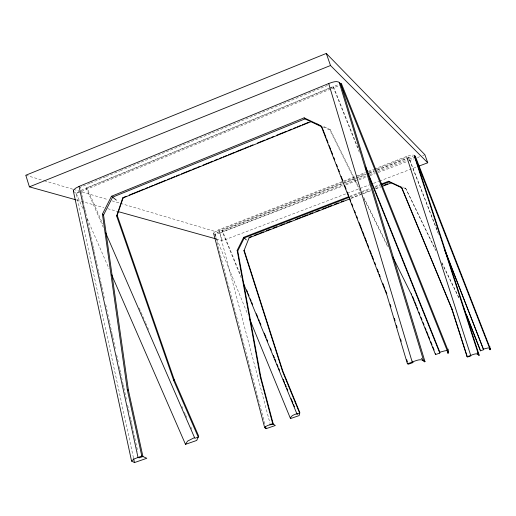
<?xml version="1.0" encoding="UTF-8"?>
<svg xmlns="http://www.w3.org/2000/svg" width="516" height="516" viewBox="0 0 516 516"><rect width="100%" height="100%" fill="white"/><g stroke="black" fill="none" stroke-linecap="round" stroke-linejoin="round"><path stroke-width="0.39" stroke-dasharray="2.58 1.94" d="M438.581 234.348L408.762 157.935L408.814 157.509L413.361 156M435.865 250.815L405.647 188.269L402.815 186.966M359.968 190.701L329.943 130.109L330.195 129.6L322.442 125.943M241.185 277.776L221.951 230.813L222.196 230.323L365.341 174.466M264.876 424.004L215.101 234.845L215.785 233.587L217.81 232.29L222.196 230.323L240.495 275.002M330.885 87.797L338.535 84.469M213.663 232.903L215.553 231.284L218.384 229.936L365.367 172.525M103.303 227.395L86.34 188.308L86.985 187.727L328.905 88.275M133.457 457.853L76.284 193.545L79.522 191.146M81.064 190.365L86.985 187.727L102.69 223.912M89.874 183.315L80.199 187.295L81.057 191.23M90.616 183.006L105.503 176.878M106.244 176.569L119.641 171.054M120.389 170.751L329.505 84.637M329.653 87.972L333.375 86.443L357.898 147.653M86.34 188.308L330.137 88.107M73.736 191.604L76.284 193.545L80.76 191.707M81.502 191.397L330.55 89.1M331.298 88.791L340.992 84.811M368.366 171.351L373.616 169.306M374.364 169.009L407.472 156.096L413.252 154.994M218.384 229.936L219.003 230.517L343.372 181.961M344.12 181.671L356.859 176.698M357.607 176.401L365.85 173.183M368.85 172.015L375.59 169.383M376.338 169.087L407.06 157.096L406.608 156.412M369.088 173.008L374.339 170.957M377.338 169.79L408.814 157.509L438.013 232.342M221.951 230.813L365.999 174.621M368.998 173.447L374.248 171.402M377.254 170.228L408.762 157.935M213.734 233.567L215.101 234.845L342.443 185.205M345.436 184.038L355.924 179.955M358.923 178.781L366.412 175.866M369.404 174.698L374.648 172.654M377.648 171.486L408.356 159.515M409.104 159.218L415.103 156.883M349.577 196.357L370.604 188.217M375.106 186.476L379.615 184.734M350.08 196.989L360.581 192.926M361.329 192.636L370.333 189.153M374.835 187.411L380.092 185.379M351.061 198.002L360.787 194.242M361.535 193.958L370.52 190.488M375.758 188.463L380.247 186.727M350.951 198.473L371.178 190.656M375.674 188.921L380.918 186.895M120.525 203.369L219.868 232.864L343.03 185.928M346.036 184.78L358.052 180.2M358.801 179.916L367.063 176.769M370.069 175.621L375.325 173.615M378.325 172.473L408.369 161.024M409.117 160.74L414.374 158.734M417.38 157.593L419.631 156.729M422.636 155.587L424.887 154.729M216.243 238.96L222.448 240.688L346.526 193.597M347.274 193.313L359.31 188.746M360.058 188.456L369.837 184.747M373.597 183.322L378.86 181.322M379.615 181.039L416.457 167.055M76.691 200.04L103.826 207.606M107.702 208.69L117.009 211.283M25.8 175.246L43.512 180.503M44.286 180.735L72.775 189.191M73.549 189.424L108.199 199.711M112.049 200.853L119.751 203.143M403.467 187.753L405.589 188.727M322.881 126.781L329.943 130.109M330.195 129.6L358.743 187.205M363.735 197.293L388.355 246.977M364.257 199.357L388.206 247.68M405.647 188.269L435.53 249.57M441.857 262.547L459.092 297.887M441.844 263.089L459.098 298.461M76.284 193.545L83.353 209.773M87.204 218.623L109.05 268.784M139.217 308.104L140.823 311.793M141.139 312.535L145.306 322.132M145.628 322.868L147.228 326.564M147.55 327.299L148.511 329.518M181.832 406.324L182.799 408.537M184.399 412.226L185.36 414.445M185.683 415.18L187.282 418.876M190.81 426.996L191.771 429.215M215.101 234.845L247.757 314.438M333.123 86.881L359.787 153.426M219.868 232.864L222.448 240.688M219.003 230.517L270.049 423.513M81.231 192.017L81.741 194.377M81.915 195.164L82.425 197.525M82.599 198.312L83.115 200.666M83.282 201.453L84.314 206.174M84.482 206.961L84.998 209.322M85.172 210.109L85.682 212.469M85.856 213.256L86.881 217.971M87.056 218.758L89.455 229.768M89.623 230.555L90.139 232.916M90.313 233.703L90.822 236.064M90.997 236.85L92.022 241.565M92.196 242.352L92.706 244.713M92.88 245.5L93.396 247.861M93.564 248.648L94.08 251.008M94.254 251.795L95.963 259.658M96.137 260.445L96.647 262.805M96.821 263.592L97.846 268.314M98.021 269.094L98.537 271.455M98.704 272.242L100.42 280.111M100.588 280.897L101.104 283.252M101.278 284.039L101.787 286.399M101.962 287.186L103.677 295.055M103.845 295.842L104.361 298.196M105.728 304.492L107.618 313.141M107.786 313.928L108.818 318.649M108.986 319.436L109.502 321.797M109.669 322.584L111.385 330.446M111.559 331.233L112.069 333.594M112.243 334.381L112.759 336.742M112.927 337.529L115.326 348.539M116.7 354.827L118.409 362.696M119.267 366.624L119.783 368.985M119.951 369.772L120.467 372.133M120.641 372.92L123.034 383.93M123.208 384.717L123.724 387.077M123.892 387.864L126.633 400.448M127.665 405.17L129.374 413.032M130.232 416.967L130.748 419.327M130.916 420.114L131.432 422.469M131.606 423.255L132.115 425.616M132.29 426.403L134.689 437.413M134.857 438.2L137.772 451.571"/><path stroke-width="0.77" d="M131.574 461.078L134.031 459.008L141.797 456.034L146.808 458.285L134.476 462.568L131.574 461.078L73.343 190.991L73.511 190.198L75.452 188.295L79.051 186.405L328.698 83.528C332.523 82.244 338.993 79.309 340.992 84.811L448.211 353.086L447.72 353.26L447.83 351.325M448.211 353.086L448.056 350.745M392.85 257.058L411.439 294.565L435.51 354.563L439.78 353.079L439.845 352.202L365.67 167.061M435.51 354.563L435.581 353.686M415.193 155.929L415.103 156.883L479.203 355.208L478.803 355.35L477.642 353.866M411.439 294.565L411.549 293.785M297.042 414.18L297.21 413.51C294.784 414.696 290.74 415.264 290.482 418.579L299.125 415.599L299.841 412.594L282.723 370.778L244.184 250.292L243.958 250.808L282.549 371.41L299.68 413.271L297.042 414.18L243.32 282.994M282.549 371.41L282.723 370.778M116.61 215.933L122.685 198.08L123.272 197.48L117.203 215.301L116.61 215.933L173.75 380.595L198.254 437.117L194.842 438.303L105.548 232.555M243.958 250.808L249.28 237.341L251.524 236.47M111.617 274.686L185.496 444.347L187.514 441.154L194.274 437.71M213.605 233.38L264.663 427.635L266.108 428.673L275.299 425.507L272.687 423.681L260.283 376.886L237.154 250.395L243.687 237.328L348.822 196.648M264.663 427.635L265.721 426.487L268.249 425.261L273.28 424.094L260.877 377.344L237.753 250.963L244.287 237.908L349.326 197.28M141.797 456.034L127.278 389.638L102.42 214.153L111.469 196.267L304.124 117.854L321.068 125.833L386.961 295.21L407.363 363.587L408.098 364.29L412.897 362.619L412.432 361.077M79.051 186.405L137.998 457.357L139.146 457.866L142.938 456.544L128.419 390.244L103.548 215.011L112.585 197.157L304.969 118.906L321.894 126.878L325.97 137.353M340.044 83.992L341.515 83.74L340.992 84.811L425.003 361.684L424.455 361.877L422.378 359.794M173.75 380.595L174.24 379.712L117.203 215.301M418.715 166.197L427.738 162.772L424.887 154.729L326.305 53.432L25.8 175.246L29.399 186.85L75.916 199.821M124.021 197.177L126.252 196.267M129.239 195.061L144.145 189.011M145.635 188.405L147.873 187.501M149.363 186.895L153.091 185.379M154.581 184.78L165.765 180.239M167.255 179.632L169.493 178.73M170.983 178.123L174.711 176.607M176.201 176.008L179.181 174.795M181.419 173.886L191.107 169.958M192.597 169.351L196.325 167.842M197.815 167.236L200.053 166.326M203.033 165.12L212.727 161.186M214.217 160.579L217.945 159.07M219.435 158.464L221.674 157.554M223.164 156.954L226.892 155.439M228.382 154.832L234.348 152.413M235.838 151.807L243.294 148.782M244.784 148.182L248.512 146.667M250.002 146.06L252.982 144.854M257.452 143.042L264.908 140.017M266.398 139.41L270.126 137.895M271.616 137.295L273.854 136.385M276.834 135.173L286.528 131.245M288.018 130.638L291.746 129.129M293.236 128.523L295.475 127.613M296.964 127.007L300.693 125.498M302.183 124.891L308.149 122.473M122.685 198.08L311.587 121.454M29.399 186.85L330.504 65.513L427.738 162.772M381.118 184.148L388.625 181.245L401.403 187.205L401.861 187.856L452.113 309.271L467.167 356.317M381.588 184.799L389.09 181.903L401.861 187.856M254.523 235.315L258.264 233.871M259.761 233.29L263.502 231.845M266.495 230.684L270.236 229.239M273.228 228.085L276.969 226.64M279.962 225.479L284.458 223.744M286.702 222.88L291.192 221.145M295.681 219.41L300.918 217.384M302.415 216.804L307.652 214.779M309.149 214.198L312.896 212.753M315.889 211.599L319.63 210.154M322.623 208.993L326.364 207.548M327.86 206.968L331.601 205.523M334.594 204.368L338.335 202.923M341.334 201.762L343.579 200.898M383.988 185.276L387.729 183.831M249.067 237.837L349.448 199.053M382.414 186.315L391.405 182.845M447.946 349.384L448.436 349.209M407.363 363.587C412.619 362.909 420.379 356.679 425.003 361.684M421.314 358.73L421.869 358.536M185.496 444.347L196.712 440.451L198.705 436.149L174.24 379.712M489.658 346.978L490.026 346.849M463.607 307.865L480.383 350.828L483.595 349.719L444.141 248.054M269.862 424.655L272.687 423.681M401.403 187.205L451.693 308.723L467.006 356.575C470.553 356.285 476.255 351.551 479.203 355.208M477.048 353.105L477.442 352.97M415.49 156.683L490.11 348.248L490.2 349.655L489.832 349.777L489.716 347.919M439.845 352.202L445.044 350.783L447.707 350.628M483.563 349.087L488.155 347.913L490.11 348.248M117.783 211.495L215.469 238.747M317.237 124.117L318.649 124.782M127.278 389.638L128.419 390.244M102.42 214.153L103.548 215.011M260.283 376.886L260.877 377.344M111.469 196.267L116.371 200.169M237.154 250.395L237.753 250.963M412.897 362.619L412.168 361.916L328.698 83.528M243.687 237.328L246.319 239.888M467.006 356.575L467.412 357.078L470.869 355.885L407.098 157.948M304.124 117.854L304.969 118.906M451.693 308.723L452.113 309.271M388.625 181.245L389.09 181.903M414.451 155.877L490.2 349.655M246.59 289.895L247.506 292.127M248.119 293.617L249.028 295.849M250.247 298.829L251.163 301.067M251.776 302.55L252.692 304.788M256.349 313.722L257.871 317.443M258.484 318.933L259.4 321.171M260.006 322.661L260.922 324.893M264.276 333.084L266.108 337.554M266.714 339.044L267.63 341.276M270.371 347.978L271.287 350.209M273.422 355.421L274.338 357.659M274.951 359.149L275.86 361.381M277.079 364.361L277.995 366.592M278.608 368.082L279.524 370.314M283.181 379.254L284.703 382.975M285.316 384.465L286.232 386.697M286.838 388.187L287.754 390.425M291.108 398.616L292.94 403.08M293.546 404.57L294.462 406.808M249.892 319.649L290.482 418.579M366.076 169.132L439.78 353.079M412.736 296.745L414.219 300.441M414.812 301.918L416.296 305.614M416.889 307.097L417.779 309.316M418.966 312.27L419.856 314.489M421.043 317.45L421.933 319.668M423.12 322.623L424.01 324.841M425.197 327.802L426.087 330.021M426.68 331.498L428.164 335.2M428.757 336.677L429.647 338.896M430.834 341.856L432.021 344.811M432.911 347.029L434.098 349.99M341.521 83.837L448.327 351.144M444.424 249.331L483.595 349.719M466.774 315.418L480.067 349.455M326.557 138.849L328.008 142.597M329.176 145.589L330.633 149.33M331.214 150.827L332.672 154.568M333.833 157.561L334.71 159.805M336.458 164.301L337.329 166.545M338.496 169.538L339.367 171.783M341.115 176.272L342.863 180.761M344.611 185.25L346.068 188.998M347.236 191.991L348.687 195.732M349.274 197.228L350.725 200.969M351.893 203.962L352.77 206.207M354.511 210.696L355.389 212.947M356.556 215.94L357.427 218.184M359.175 222.673L362.09 230.155M362.671 231.652L364.128 235.393M364.709 236.889L366.747 242.133M367.327 243.629L368.785 247.37M369.953 250.363L371.404 254.104M371.991 255.601L373.449 259.342M374.61 262.341L375.487 264.585M377.235 269.075L378.396 272.067M379.273 274.312L380.144 276.557M382.769 283.29L384.807 288.534M385.387 290.031L386.845 293.772M73.343 190.991L73.472 191.326M326.305 53.432L330.504 65.513M414.122 155.374L478.326 354.092M339.244 82.367L423.442 360.116M390.238 304.453L390.922 306.756M394.359 318.262L395.043 320.565M396.417 325.164L397.107 327.466M400.539 338.973L401.229 341.276M406.724 359.691L407.414 361.987M265.495 426.339L266.108 428.673M133.625 458.64L134.476 462.568M480.357 350.196L480.383 350.828"/></g></svg>
